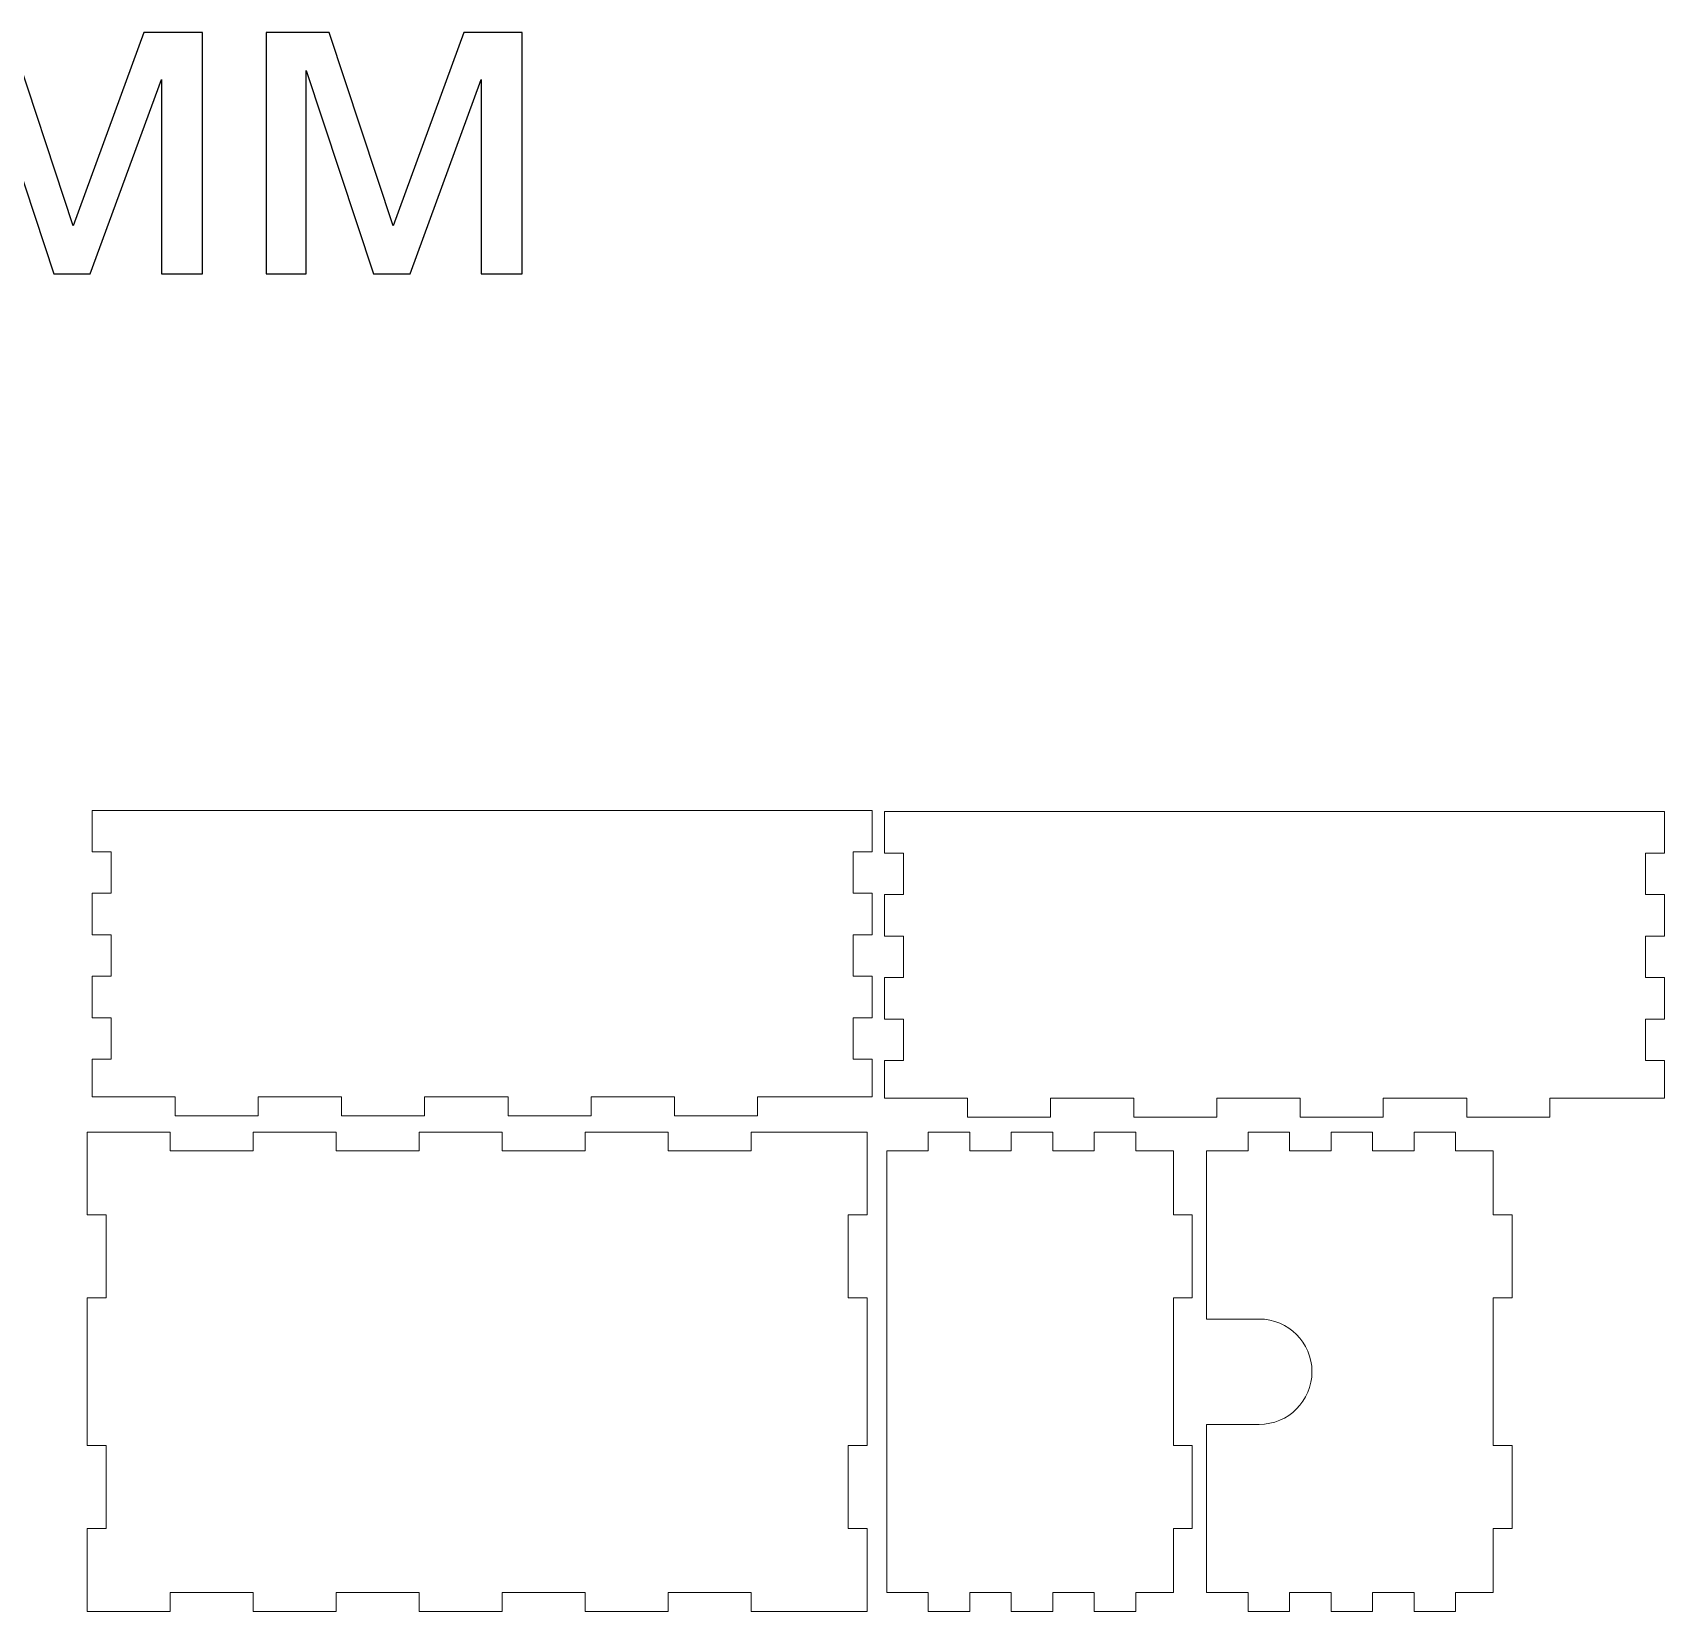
# Model space of a CAD drawing. Header units: centimetres. Extents: x -298 to 0, y -88 to 63.
# Drawn here: x -141.08 to -110.12, y -52.07 to -22.1 of the extents above; entities that cross this region are included whole.
import ezdxf

# ---------------------------------------------------------------- set-up
doc = ezdxf.new("R2010")
doc.units = ezdxf.units.CM
doc.header["$MEASUREMENT"] = 0
doc.layers.add('layer 1', color=7, linetype='Continuous')

msp = doc.modelspace()

# ---------------------------------------------------------------- linework, layer by layer
at = {"layer": 'layer 1', "color": 250}
for points in [[(-142.71466, -22.10051), (-142.71466, -22.10051), (-141.51991, -22.10051), (-141.51991, -22.10051), (-141.51991, -22.10051), (-141.51991, -22.10051), (-140.30899, -25.76714), (-140.30899, -25.76714), (-140.30899, -25.76714), (-140.30899, -25.76714), (-138.96858, -22.10051), (-138.96858, -22.10051), (-138.96858, -22.10051), (-138.96858, -22.10051), (-137.85918, -22.10051), (-137.85918, -22.10051), (-137.85918, -22.10051), (-137.85918, -22.10051), (-137.85918, -26.68232), (-137.85918, -26.68232), (-137.85918, -26.68232), (-137.85918, -26.68232), (-138.63605, -26.68232), (-138.63605, -26.68232), (-138.63605, -26.68232), (-138.63605, -26.68232), (-138.63605, -22.99362), (-138.63605, -22.99362), (-138.63605, -22.99362), (-138.63605, -22.99362), (-139.98529, -26.68232), (-139.98529, -26.68232), (-139.98529, -26.68232), (-139.98529, -26.68232), (-140.67977, -26.68232), (-140.67977, -26.68232), (-140.67977, -26.68232), (-140.67977, -26.68232), (-141.95544, -22.81706), (-141.95544, -22.81706), (-141.95544, -22.81706), (-141.95544, -22.81706), (-141.95544, -26.68232), (-141.95544, -26.68232), (-141.95544, -26.68232), (-141.95544, -26.68232), (-142.71466, -26.68232), (-142.71466, -26.68232), (-142.71466, -26.68232), (-142.71466, -26.68232), (-142.71466, -22.10051), (-142.71466, -22.10051)], [(-136.64531, -22.10051), (-136.64531, -22.10051), (-135.45056, -22.10051), (-135.45056, -22.10051), (-135.45056, -22.10051), (-135.45056, -22.10051), (-134.23964, -25.76714), (-134.23964, -25.76714), (-134.23964, -25.76714), (-134.23964, -25.76714), (-132.89923, -22.10051), (-132.89923, -22.10051), (-132.89923, -22.10051), (-132.89923, -22.10051), (-131.78983, -22.10051), (-131.78983, -22.10051), (-131.78983, -22.10051), (-131.78983, -22.10051), (-131.78983, -26.68232), (-131.78983, -26.68232), (-131.78983, -26.68232), (-131.78983, -26.68232), (-132.5667, -26.68232), (-132.5667, -26.68232), (-132.5667, -26.68232), (-132.5667, -26.68232), (-132.5667, -22.99362), (-132.5667, -22.99362), (-132.5667, -22.99362), (-132.5667, -22.99362), (-133.91594, -26.68232), (-133.91594, -26.68232), (-133.91594, -26.68232), (-133.91594, -26.68232), (-134.61042, -26.68232), (-134.61042, -26.68232), (-134.61042, -26.68232), (-134.61042, -26.68232), (-135.88609, -22.81706), (-135.88609, -22.81706), (-135.88609, -22.81706), (-135.88609, -22.81706), (-135.88609, -26.68232), (-135.88609, -26.68232), (-135.88609, -26.68232), (-135.88609, -26.68232), (-136.64531, -26.68232), (-136.64531, -26.68232), (-136.64531, -26.68232), (-136.64531, -26.68232), (-136.64531, -22.10051), (-136.64531, -22.10051)]]:
    msp.add_open_spline(points, degree=3, knots=[0, 0, 0, 0, 0.07142857, 0.07142857, 0.07142857, 0.07142857, 0.14285714, 0.14285714, 0.14285714, 0.14285714, 0.21428571, 0.21428571, 0.21428571, 0.21428571, 0.28571429, 0.28571429, 0.28571429, 0.28571429, 0.35714286, 0.35714286, 0.35714286, 0.35714286, 0.42857143, 0.42857143, 0.42857143, 0.42857143, 0.5, 0.5, 0.5, 0.5, 0.57142857, 0.57142857, 0.57142857, 0.57142857, 0.64285714, 0.64285714, 0.64285714, 0.64285714, 0.71428571, 0.71428571, 0.71428571, 0.71428571, 0.78571429, 0.78571429, 0.78571429, 0.78571429, 0.85714286, 0.85714286, 0.85714286, 0.85714286, 1, 1, 1, 1], dxfattribs=at)
at = {"layer": 'layer 1', "lineweight": 15}
for points in [[(-125.14955, -36.86525), (-125.14955, -36.86525), (-139.94955, -36.86525), (-139.94955, -36.86525)], [(-139.94955, -36.86525), (-139.94955, -36.86525), (-139.94955, -37.65275), (-139.94955, -37.65275)], [(-125.14955, -37.65275), (-125.14955, -37.65275), (-125.14955, -36.86525), (-125.14955, -36.86525)], [(-110.11604, -36.88862), (-110.11604, -36.88862), (-124.91604, -36.88862), (-124.91604, -36.88862)], [(-124.91604, -36.88862), (-124.91604, -36.88862), (-124.91604, -37.67612), (-124.91604, -37.67612)], [(-110.11604, -37.67612), (-110.11604, -37.67612), (-110.11604, -36.88862), (-110.11604, -36.88862)], [(-139.94955, -37.65275), (-139.94955, -37.65275), (-139.58955, -37.65275), (-139.58955, -37.65275)], [(-139.58955, -37.65275), (-139.58955, -37.65275), (-139.58955, -38.44025), (-139.58955, -38.44025)], [(-125.50955, -38.44025), (-125.50955, -38.44025), (-125.50955, -37.65275), (-125.50955, -37.65275)], [(-125.50955, -37.65275), (-125.50955, -37.65275), (-125.14955, -37.65275), (-125.14955, -37.65275)], [(-124.91604, -37.67612), (-124.91604, -37.67612), (-124.55604, -37.67612), (-124.55604, -37.67612)], [(-124.55604, -37.67612), (-124.55604, -37.67612), (-124.55604, -38.46362), (-124.55604, -38.46362)], [(-110.47604, -38.46362), (-110.47604, -38.46362), (-110.47604, -37.67612), (-110.47604, -37.67612)], [(-110.47604, -37.67612), (-110.47604, -37.67612), (-110.11604, -37.67612), (-110.11604, -37.67612)], [(-139.58955, -38.44025), (-139.58955, -38.44025), (-139.94955, -38.44025), (-139.94955, -38.44025)], [(-139.94955, -38.44025), (-139.94955, -38.44025), (-139.94955, -39.22775), (-139.94955, -39.22775)], [(-125.14955, -38.44025), (-125.14955, -38.44025), (-125.50955, -38.44025), (-125.50955, -38.44025)], [(-125.14955, -39.22775), (-125.14955, -39.22775), (-125.14955, -38.44025), (-125.14955, -38.44025)], [(-124.55604, -38.46362), (-124.55604, -38.46362), (-124.91604, -38.46362), (-124.91604, -38.46362)], [(-124.91604, -38.46362), (-124.91604, -38.46362), (-124.91604, -39.25112), (-124.91604, -39.25112)], [(-110.11604, -38.46362), (-110.11604, -38.46362), (-110.47604, -38.46362), (-110.47604, -38.46362)], [(-110.11604, -39.25112), (-110.11604, -39.25112), (-110.11604, -38.46362), (-110.11604, -38.46362)], [(-139.94955, -39.22775), (-139.94955, -39.22775), (-139.58955, -39.22775), (-139.58955, -39.22775)], [(-139.58955, -39.22775), (-139.58955, -39.22775), (-139.58955, -40.01525), (-139.58955, -40.01525)], [(-125.50955, -40.01525), (-125.50955, -40.01525), (-125.50955, -39.22775), (-125.50955, -39.22775)], [(-125.50955, -39.22775), (-125.50955, -39.22775), (-125.14955, -39.22775), (-125.14955, -39.22775)], [(-124.91604, -39.25112), (-124.91604, -39.25112), (-124.55604, -39.25112), (-124.55604, -39.25112)], [(-124.55604, -39.25112), (-124.55604, -39.25112), (-124.55604, -40.03862), (-124.55604, -40.03862)], [(-110.47604, -40.03862), (-110.47604, -40.03862), (-110.47604, -39.25112), (-110.47604, -39.25112)], [(-110.47604, -39.25112), (-110.47604, -39.25112), (-110.11604, -39.25112), (-110.11604, -39.25112)], [(-139.58955, -40.01525), (-139.58955, -40.01525), (-139.94955, -40.01525), (-139.94955, -40.01525)], [(-139.94955, -40.01525), (-139.94955, -40.01525), (-139.94955, -40.80275), (-139.94955, -40.80275)], [(-125.14955, -40.01525), (-125.14955, -40.01525), (-125.50955, -40.01525), (-125.50955, -40.01525)], [(-125.14955, -40.80275), (-125.14955, -40.80275), (-125.14955, -40.01525), (-125.14955, -40.01525)], [(-124.55604, -40.03862), (-124.55604, -40.03862), (-124.91604, -40.03862), (-124.91604, -40.03862)], [(-124.91604, -40.03862), (-124.91604, -40.03862), (-124.91604, -40.82612), (-124.91604, -40.82612)], [(-110.11604, -40.03862), (-110.11604, -40.03862), (-110.47604, -40.03862), (-110.47604, -40.03862)], [(-110.11604, -40.82612), (-110.11604, -40.82612), (-110.11604, -40.03862), (-110.11604, -40.03862)], [(-139.94955, -40.80275), (-139.94955, -40.80275), (-139.58955, -40.80275), (-139.58955, -40.80275)], [(-139.58955, -40.80275), (-139.58955, -40.80275), (-139.58955, -41.59025), (-139.58955, -41.59025)], [(-125.50955, -41.59025), (-125.50955, -41.59025), (-125.50955, -40.80275), (-125.50955, -40.80275)], [(-125.50955, -40.80275), (-125.50955, -40.80275), (-125.14955, -40.80275), (-125.14955, -40.80275)], [(-124.91604, -40.82612), (-124.91604, -40.82612), (-124.55604, -40.82612), (-124.55604, -40.82612)], [(-124.55604, -40.82612), (-124.55604, -40.82612), (-124.55604, -41.61362), (-124.55604, -41.61362)], [(-110.47604, -41.61362), (-110.47604, -41.61362), (-110.47604, -40.82612), (-110.47604, -40.82612)], [(-110.47604, -40.82612), (-110.47604, -40.82612), (-110.11604, -40.82612), (-110.11604, -40.82612)], [(-139.58955, -41.59025), (-139.58955, -41.59025), (-139.94955, -41.59025), (-139.94955, -41.59025)], [(-139.94955, -41.59025), (-139.94955, -41.59025), (-139.94955, -42.30525), (-139.94955, -42.30525)], [(-125.14955, -41.59025), (-125.14955, -41.59025), (-125.50955, -41.59025), (-125.50955, -41.59025)], [(-125.14955, -42.30525), (-125.14955, -42.30525), (-125.14955, -41.59025), (-125.14955, -41.59025)], [(-124.55604, -41.61362), (-124.55604, -41.61362), (-124.91604, -41.61362), (-124.91604, -41.61362)], [(-124.91604, -41.61362), (-124.91604, -41.61362), (-124.91604, -42.32862), (-124.91604, -42.32862)], [(-110.11604, -41.61362), (-110.11604, -41.61362), (-110.47604, -41.61362), (-110.47604, -41.61362)], [(-110.11604, -42.32862), (-110.11604, -42.32862), (-110.11604, -41.61362), (-110.11604, -41.61362)], [(-139.94955, -42.30525), (-139.94955, -42.30525), (-138.37455, -42.30525), (-138.37455, -42.30525)], [(-138.37455, -42.30525), (-138.37455, -42.30525), (-138.37455, -42.66525), (-138.37455, -42.66525)], [(-136.79955, -42.66525), (-136.79955, -42.66525), (-136.79955, -42.30525), (-136.79955, -42.30525)], [(-136.79955, -42.30525), (-136.79955, -42.30525), (-135.21655, -42.30525), (-135.21655, -42.30525)], [(-135.21655, -42.30525), (-135.21655, -42.30525), (-135.21655, -42.66525), (-135.21655, -42.66525)], [(-133.64155, -42.66525), (-133.64155, -42.66525), (-133.64155, -42.30525), (-133.64155, -42.30525)], [(-133.64155, -42.30525), (-133.64155, -42.30525), (-132.05855, -42.30525), (-132.05855, -42.30525)], [(-132.05855, -42.30525), (-132.05855, -42.30525), (-132.05855, -42.66525), (-132.05855, -42.66525)], [(-130.48355, -42.66525), (-130.48355, -42.66525), (-130.48355, -42.30525), (-130.48355, -42.30525)], [(-130.48355, -42.30525), (-130.48355, -42.30525), (-128.90055, -42.30525), (-128.90055, -42.30525)], [(-128.90055, -42.30525), (-128.90055, -42.30525), (-128.90055, -42.66525), (-128.90055, -42.66525)], [(-127.32555, -42.66525), (-127.32555, -42.66525), (-127.32555, -42.30525), (-127.32555, -42.30525)], [(-127.32555, -42.30525), (-127.32555, -42.30525), (-125.14955, -42.30525), (-125.14955, -42.30525)], [(-124.91604, -42.32862), (-124.91604, -42.32862), (-123.34104, -42.32862), (-123.34104, -42.32862)], [(-123.34104, -42.32862), (-123.34104, -42.32862), (-123.34104, -42.68862), (-123.34104, -42.68862)], [(-121.76604, -42.68862), (-121.76604, -42.68862), (-121.76604, -42.32862), (-121.76604, -42.32862)], [(-121.76604, -42.32862), (-121.76604, -42.32862), (-120.18304, -42.32862), (-120.18304, -42.32862)], [(-120.18304, -42.32862), (-120.18304, -42.32862), (-120.18304, -42.68862), (-120.18304, -42.68862)], [(-118.60804, -42.68862), (-118.60804, -42.68862), (-118.60804, -42.32862), (-118.60804, -42.32862)], [(-118.60804, -42.32862), (-118.60804, -42.32862), (-117.02504, -42.32862), (-117.02504, -42.32862)], [(-117.02504, -42.32862), (-117.02504, -42.32862), (-117.02504, -42.68862), (-117.02504, -42.68862)], [(-115.45004, -42.68862), (-115.45004, -42.68862), (-115.45004, -42.32862), (-115.45004, -42.32862)], [(-115.45004, -42.32862), (-115.45004, -42.32862), (-113.86704, -42.32862), (-113.86704, -42.32862)], [(-113.86704, -42.32862), (-113.86704, -42.32862), (-113.86704, -42.68862), (-113.86704, -42.68862)], [(-112.29204, -42.68862), (-112.29204, -42.68862), (-112.29204, -42.32862), (-112.29204, -42.32862)], [(-112.29204, -42.32862), (-112.29204, -42.32862), (-110.11604, -42.32862), (-110.11604, -42.32862)], [(-138.37455, -42.66525), (-138.37455, -42.66525), (-136.79955, -42.66525), (-136.79955, -42.66525)], [(-135.21655, -42.66525), (-135.21655, -42.66525), (-133.64155, -42.66525), (-133.64155, -42.66525)], [(-132.05855, -42.66525), (-132.05855, -42.66525), (-130.48355, -42.66525), (-130.48355, -42.66525)], [(-128.90055, -42.66525), (-128.90055, -42.66525), (-127.32555, -42.66525), (-127.32555, -42.66525)], [(-123.34104, -42.68862), (-123.34104, -42.68862), (-121.76604, -42.68862), (-121.76604, -42.68862)], [(-120.18304, -42.68862), (-120.18304, -42.68862), (-118.60804, -42.68862), (-118.60804, -42.68862)], [(-117.02504, -42.68862), (-117.02504, -42.68862), (-115.45004, -42.68862), (-115.45004, -42.68862)], [(-113.86704, -42.68862), (-113.86704, -42.68862), (-112.29204, -42.68862), (-112.29204, -42.68862)], [(-138.46817, -42.97169), (-138.46817, -42.97169), (-140.04317, -42.97169), (-140.04317, -42.97169)], [(-140.04317, -42.97169), (-140.04317, -42.97169), (-140.04317, -44.54669), (-140.04317, -44.54669)], [(-138.46817, -43.33169), (-138.46817, -43.33169), (-138.46817, -42.97169), (-138.46817, -42.97169)], [(-135.31817, -42.97169), (-135.31817, -42.97169), (-136.89317, -42.97169), (-136.89317, -42.97169)], [(-136.89317, -42.97169), (-136.89317, -42.97169), (-136.89317, -43.33169), (-136.89317, -43.33169)], [(-135.31817, -43.33169), (-135.31817, -43.33169), (-135.31817, -42.97169), (-135.31817, -42.97169)], [(-132.16817, -42.97169), (-132.16817, -42.97169), (-133.74317, -42.97169), (-133.74317, -42.97169)], [(-133.74317, -42.97169), (-133.74317, -42.97169), (-133.74317, -43.33169), (-133.74317, -43.33169)], [(-132.16817, -43.33169), (-132.16817, -43.33169), (-132.16817, -42.97169), (-132.16817, -42.97169)], [(-129.01817, -42.97169), (-129.01817, -42.97169), (-130.59317, -42.97169), (-130.59317, -42.97169)], [(-130.59317, -42.97169), (-130.59317, -42.97169), (-130.59317, -43.33169), (-130.59317, -43.33169)], [(-129.01817, -43.33169), (-129.01817, -43.33169), (-129.01817, -42.97169), (-129.01817, -42.97169)], [(-125.24317, -42.97169), (-125.24317, -42.97169), (-127.44317, -42.97169), (-127.44317, -42.97169)], [(-127.44317, -42.97169), (-127.44317, -42.97169), (-127.44317, -43.33169), (-127.44317, -43.33169)], [(-125.24317, -44.54669), (-125.24317, -44.54669), (-125.24317, -42.97169), (-125.24317, -42.97169)], [(-123.29846, -42.97169), (-123.29846, -42.97169), (-124.08596, -42.97169), (-124.08596, -42.97169)], [(-124.08596, -42.97169), (-124.08596, -42.97169), (-124.08596, -43.33169), (-124.08596, -43.33169)], [(-123.29846, -43.33169), (-123.29846, -43.33169), (-123.29846, -42.97169), (-123.29846, -42.97169)], [(-121.72346, -42.97169), (-121.72346, -42.97169), (-122.51096, -42.97169), (-122.51096, -42.97169)], [(-122.51096, -42.97169), (-122.51096, -42.97169), (-122.51096, -43.33169), (-122.51096, -43.33169)], [(-121.72346, -43.33169), (-121.72346, -43.33169), (-121.72346, -42.97169), (-121.72346, -42.97169)], [(-120.14846, -42.97169), (-120.14846, -42.97169), (-120.93596, -42.97169), (-120.93596, -42.97169)], [(-120.93596, -42.97169), (-120.93596, -42.97169), (-120.93596, -43.33169), (-120.93596, -43.33169)], [(-120.14846, -43.33169), (-120.14846, -43.33169), (-120.14846, -42.97169), (-120.14846, -42.97169)], [(-117.22798, -42.97169), (-117.22798, -42.97169), (-118.01548, -42.97169), (-118.01548, -42.97169)], [(-118.01548, -42.97169), (-118.01548, -42.97169), (-118.01548, -43.33169), (-118.01548, -43.33169)], [(-117.22798, -43.33169), (-117.22798, -43.33169), (-117.22798, -42.97169), (-117.22798, -42.97169)], [(-115.65298, -42.97169), (-115.65298, -42.97169), (-116.44048, -42.97169), (-116.44048, -42.97169)], [(-116.44048, -42.97169), (-116.44048, -42.97169), (-116.44048, -43.33169), (-116.44048, -43.33169)], [(-115.65298, -43.33169), (-115.65298, -43.33169), (-115.65298, -42.97169), (-115.65298, -42.97169)], [(-114.07798, -42.97169), (-114.07798, -42.97169), (-114.86548, -42.97169), (-114.86548, -42.97169)], [(-114.86548, -42.97169), (-114.86548, -42.97169), (-114.86548, -43.33169), (-114.86548, -43.33169)], [(-114.07798, -43.33169), (-114.07798, -43.33169), (-114.07798, -42.97169), (-114.07798, -42.97169)], [(-136.89317, -43.33169), (-136.89317, -43.33169), (-138.46817, -43.33169), (-138.46817, -43.33169)], [(-133.74317, -43.33169), (-133.74317, -43.33169), (-135.31817, -43.33169), (-135.31817, -43.33169)], [(-130.59317, -43.33169), (-130.59317, -43.33169), (-132.16817, -43.33169), (-132.16817, -43.33169)], [(-127.44317, -43.33169), (-127.44317, -43.33169), (-129.01817, -43.33169), (-129.01817, -43.33169)], [(-124.08596, -43.33169), (-124.08596, -43.33169), (-124.87346, -43.33169), (-124.87346, -43.33169)], [(-124.87346, -43.33169), (-124.87346, -43.33169), (-124.87346, -51.71169), (-124.87346, -51.71169)], [(-122.51096, -43.33169), (-122.51096, -43.33169), (-123.29846, -43.33169), (-123.29846, -43.33169)], [(-120.93596, -43.33169), (-120.93596, -43.33169), (-121.72346, -43.33169), (-121.72346, -43.33169)], [(-119.43346, -43.33169), (-119.43346, -43.33169), (-120.14846, -43.33169), (-120.14846, -43.33169)], [(-119.43346, -44.54669), (-119.43346, -44.54669), (-119.43346, -43.33169), (-119.43346, -43.33169)], [(-118.01548, -43.33169), (-118.01548, -43.33169), (-118.80298, -43.33169), (-118.80298, -43.33169)], [(-118.80298, -43.33169), (-118.80298, -43.33169), (-118.80298, -46.52169), (-118.80298, -46.52169)], [(-116.44048, -43.33169), (-116.44048, -43.33169), (-117.22798, -43.33169), (-117.22798, -43.33169)], [(-114.86548, -43.33169), (-114.86548, -43.33169), (-115.65298, -43.33169), (-115.65298, -43.33169)], [(-113.36298, -43.33169), (-113.36298, -43.33169), (-114.07798, -43.33169), (-114.07798, -43.33169)], [(-113.36298, -44.54669), (-113.36298, -44.54669), (-113.36298, -43.33169), (-113.36298, -43.33169)], [(-140.04317, -44.54669), (-140.04317, -44.54669), (-139.68317, -44.54669), (-139.68317, -44.54669)], [(-139.68317, -44.54669), (-139.68317, -44.54669), (-139.68317, -46.12169), (-139.68317, -46.12169)], [(-125.60317, -46.12169), (-125.60317, -46.12169), (-125.60317, -44.54669), (-125.60317, -44.54669)], [(-125.60317, -44.54669), (-125.60317, -44.54669), (-125.24317, -44.54669), (-125.24317, -44.54669)], [(-119.07346, -44.54669), (-119.07346, -44.54669), (-119.43346, -44.54669), (-119.43346, -44.54669)], [(-119.07346, -46.12169), (-119.07346, -46.12169), (-119.07346, -44.54669), (-119.07346, -44.54669)], [(-113.00298, -44.54669), (-113.00298, -44.54669), (-113.36298, -44.54669), (-113.36298, -44.54669)], [(-113.00298, -46.12169), (-113.00298, -46.12169), (-113.00298, -44.54669), (-113.00298, -44.54669)], [(-139.68317, -46.12169), (-139.68317, -46.12169), (-140.04317, -46.12169), (-140.04317, -46.12169)], [(-140.04317, -46.12169), (-140.04317, -46.12169), (-140.04317, -48.92169), (-140.04317, -48.92169)], [(-125.24317, -46.12169), (-125.24317, -46.12169), (-125.60317, -46.12169), (-125.60317, -46.12169)], [(-125.24317, -48.92169), (-125.24317, -48.92169), (-125.24317, -46.12169), (-125.24317, -46.12169)], [(-119.43346, -48.92169), (-119.43346, -48.92169), (-119.43346, -46.12169), (-119.43346, -46.12169)], [(-119.43346, -46.12169), (-119.43346, -46.12169), (-119.07346, -46.12169), (-119.07346, -46.12169)], [(-113.36298, -48.92169), (-113.36298, -48.92169), (-113.36298, -46.12169), (-113.36298, -46.12169)], [(-113.36298, -46.12169), (-113.36298, -46.12169), (-113.00298, -46.12169), (-113.00298, -46.12169)], [(-118.80298, -46.52169), (-118.80298, -46.52169), (-117.80298, -46.52169), (-117.80298, -46.52169)], [(-117.80298, -48.52169), (-117.80298, -48.52169), (-118.80298, -48.52169), (-118.80298, -48.52169)], [(-118.80298, -48.52169), (-118.80298, -48.52169), (-118.80298, -51.71169), (-118.80298, -51.71169)], [(-140.04317, -48.92169), (-140.04317, -48.92169), (-139.68317, -48.92169), (-139.68317, -48.92169)], [(-139.68317, -48.92169), (-139.68317, -48.92169), (-139.68317, -50.49669), (-139.68317, -50.49669)], [(-125.60317, -50.49669), (-125.60317, -50.49669), (-125.60317, -48.92169), (-125.60317, -48.92169)], [(-125.60317, -48.92169), (-125.60317, -48.92169), (-125.24317, -48.92169), (-125.24317, -48.92169)], [(-119.07346, -48.92169), (-119.07346, -48.92169), (-119.43346, -48.92169), (-119.43346, -48.92169)], [(-119.07346, -50.49669), (-119.07346, -50.49669), (-119.07346, -48.92169), (-119.07346, -48.92169)], [(-113.00298, -48.92169), (-113.00298, -48.92169), (-113.36298, -48.92169), (-113.36298, -48.92169)], [(-113.00298, -50.49669), (-113.00298, -50.49669), (-113.00298, -48.92169), (-113.00298, -48.92169)], [(-139.68317, -50.49669), (-139.68317, -50.49669), (-140.04317, -50.49669), (-140.04317, -50.49669)], [(-140.04317, -50.49669), (-140.04317, -50.49669), (-140.04317, -52.07169), (-140.04317, -52.07169)], [(-125.24317, -50.49669), (-125.24317, -50.49669), (-125.60317, -50.49669), (-125.60317, -50.49669)], [(-125.24317, -52.07169), (-125.24317, -52.07169), (-125.24317, -50.49669), (-125.24317, -50.49669)], [(-119.43346, -51.71169), (-119.43346, -51.71169), (-119.43346, -50.49669), (-119.43346, -50.49669)], [(-119.43346, -50.49669), (-119.43346, -50.49669), (-119.07346, -50.49669), (-119.07346, -50.49669)], [(-113.36298, -51.71169), (-113.36298, -51.71169), (-113.36298, -50.49669), (-113.36298, -50.49669)], [(-113.36298, -50.49669), (-113.36298, -50.49669), (-113.00298, -50.49669), (-113.00298, -50.49669)], [(-138.46817, -52.07169), (-138.46817, -52.07169), (-138.46817, -51.71169), (-138.46817, -51.71169)], [(-138.46817, -51.71169), (-138.46817, -51.71169), (-136.89317, -51.71169), (-136.89317, -51.71169)], [(-136.89317, -51.71169), (-136.89317, -51.71169), (-136.89317, -52.07169), (-136.89317, -52.07169)], [(-135.31817, -52.07169), (-135.31817, -52.07169), (-135.31817, -51.71169), (-135.31817, -51.71169)], [(-135.31817, -51.71169), (-135.31817, -51.71169), (-133.74317, -51.71169), (-133.74317, -51.71169)], [(-133.74317, -51.71169), (-133.74317, -51.71169), (-133.74317, -52.07169), (-133.74317, -52.07169)], [(-132.16817, -52.07169), (-132.16817, -52.07169), (-132.16817, -51.71169), (-132.16817, -51.71169)], [(-132.16817, -51.71169), (-132.16817, -51.71169), (-130.59317, -51.71169), (-130.59317, -51.71169)], [(-130.59317, -51.71169), (-130.59317, -51.71169), (-130.59317, -52.07169), (-130.59317, -52.07169)], [(-129.01817, -52.07169), (-129.01817, -52.07169), (-129.01817, -51.71169), (-129.01817, -51.71169)], [(-129.01817, -51.71169), (-129.01817, -51.71169), (-127.44317, -51.71169), (-127.44317, -51.71169)], [(-127.44317, -51.71169), (-127.44317, -51.71169), (-127.44317, -52.07169), (-127.44317, -52.07169)], [(-124.87346, -51.71169), (-124.87346, -51.71169), (-124.08596, -51.71169), (-124.08596, -51.71169)], [(-124.08596, -51.71169), (-124.08596, -51.71169), (-124.08596, -52.07169), (-124.08596, -52.07169)], [(-123.29846, -52.07169), (-123.29846, -52.07169), (-123.29846, -51.71169), (-123.29846, -51.71169)], [(-123.29846, -51.71169), (-123.29846, -51.71169), (-122.51096, -51.71169), (-122.51096, -51.71169)], [(-122.51096, -51.71169), (-122.51096, -51.71169), (-122.51096, -52.07169), (-122.51096, -52.07169)], [(-121.72346, -52.07169), (-121.72346, -52.07169), (-121.72346, -51.71169), (-121.72346, -51.71169)], [(-121.72346, -51.71169), (-121.72346, -51.71169), (-120.93596, -51.71169), (-120.93596, -51.71169)], [(-120.93596, -51.71169), (-120.93596, -51.71169), (-120.93596, -52.07169), (-120.93596, -52.07169)], [(-120.14846, -52.07169), (-120.14846, -52.07169), (-120.14846, -51.71169), (-120.14846, -51.71169)], [(-120.14846, -51.71169), (-120.14846, -51.71169), (-119.43346, -51.71169), (-119.43346, -51.71169)], [(-118.80298, -51.71169), (-118.80298, -51.71169), (-118.01548, -51.71169), (-118.01548, -51.71169)], [(-118.01548, -51.71169), (-118.01548, -51.71169), (-118.01548, -52.07169), (-118.01548, -52.07169)], [(-117.22798, -52.07169), (-117.22798, -52.07169), (-117.22798, -51.71169), (-117.22798, -51.71169)], [(-117.22798, -51.71169), (-117.22798, -51.71169), (-116.44048, -51.71169), (-116.44048, -51.71169)], [(-116.44048, -51.71169), (-116.44048, -51.71169), (-116.44048, -52.07169), (-116.44048, -52.07169)], [(-115.65298, -52.07169), (-115.65298, -52.07169), (-115.65298, -51.71169), (-115.65298, -51.71169)], [(-115.65298, -51.71169), (-115.65298, -51.71169), (-114.86548, -51.71169), (-114.86548, -51.71169)], [(-114.86548, -51.71169), (-114.86548, -51.71169), (-114.86548, -52.07169), (-114.86548, -52.07169)], [(-114.07798, -52.07169), (-114.07798, -52.07169), (-114.07798, -51.71169), (-114.07798, -51.71169)], [(-114.07798, -51.71169), (-114.07798, -51.71169), (-113.36298, -51.71169), (-113.36298, -51.71169)], [(-140.04317, -52.07169), (-140.04317, -52.07169), (-138.46817, -52.07169), (-138.46817, -52.07169)], [(-136.89317, -52.07169), (-136.89317, -52.07169), (-135.31817, -52.07169), (-135.31817, -52.07169)], [(-133.74317, -52.07169), (-133.74317, -52.07169), (-132.16817, -52.07169), (-132.16817, -52.07169)], [(-130.59317, -52.07169), (-130.59317, -52.07169), (-129.01817, -52.07169), (-129.01817, -52.07169)], [(-127.44317, -52.07169), (-127.44317, -52.07169), (-125.24317, -52.07169), (-125.24317, -52.07169)], [(-124.08596, -52.07169), (-124.08596, -52.07169), (-123.29846, -52.07169), (-123.29846, -52.07169)], [(-122.51096, -52.07169), (-122.51096, -52.07169), (-121.72346, -52.07169), (-121.72346, -52.07169)], [(-120.93596, -52.07169), (-120.93596, -52.07169), (-120.14846, -52.07169), (-120.14846, -52.07169)], [(-118.01548, -52.07169), (-118.01548, -52.07169), (-117.22798, -52.07169), (-117.22798, -52.07169)], [(-116.44048, -52.07169), (-116.44048, -52.07169), (-115.65298, -52.07169), (-115.65298, -52.07169)], [(-114.86548, -52.07169), (-114.86548, -52.07169), (-114.07798, -52.07169), (-114.07798, -52.07169)]]:
    msp.add_open_spline(points, degree=3, dxfattribs=at)
msp.add_open_spline([(-117.80298, -48.52169), (-117.2507, -48.52169), (-116.80298, -48.07398), (-116.80298, -47.52169), (-116.80298, -47.52169), (-116.80298, -46.96941), (-117.25069, -46.52169), (-117.80297, -46.52169)], degree=3, knots=[0, 0, 0, 0, 0.33333333, 0.33333333, 0.33333333, 0.33333333, 1, 1, 1, 1], dxfattribs=at)

doc.saveas('drawing.dxf')
